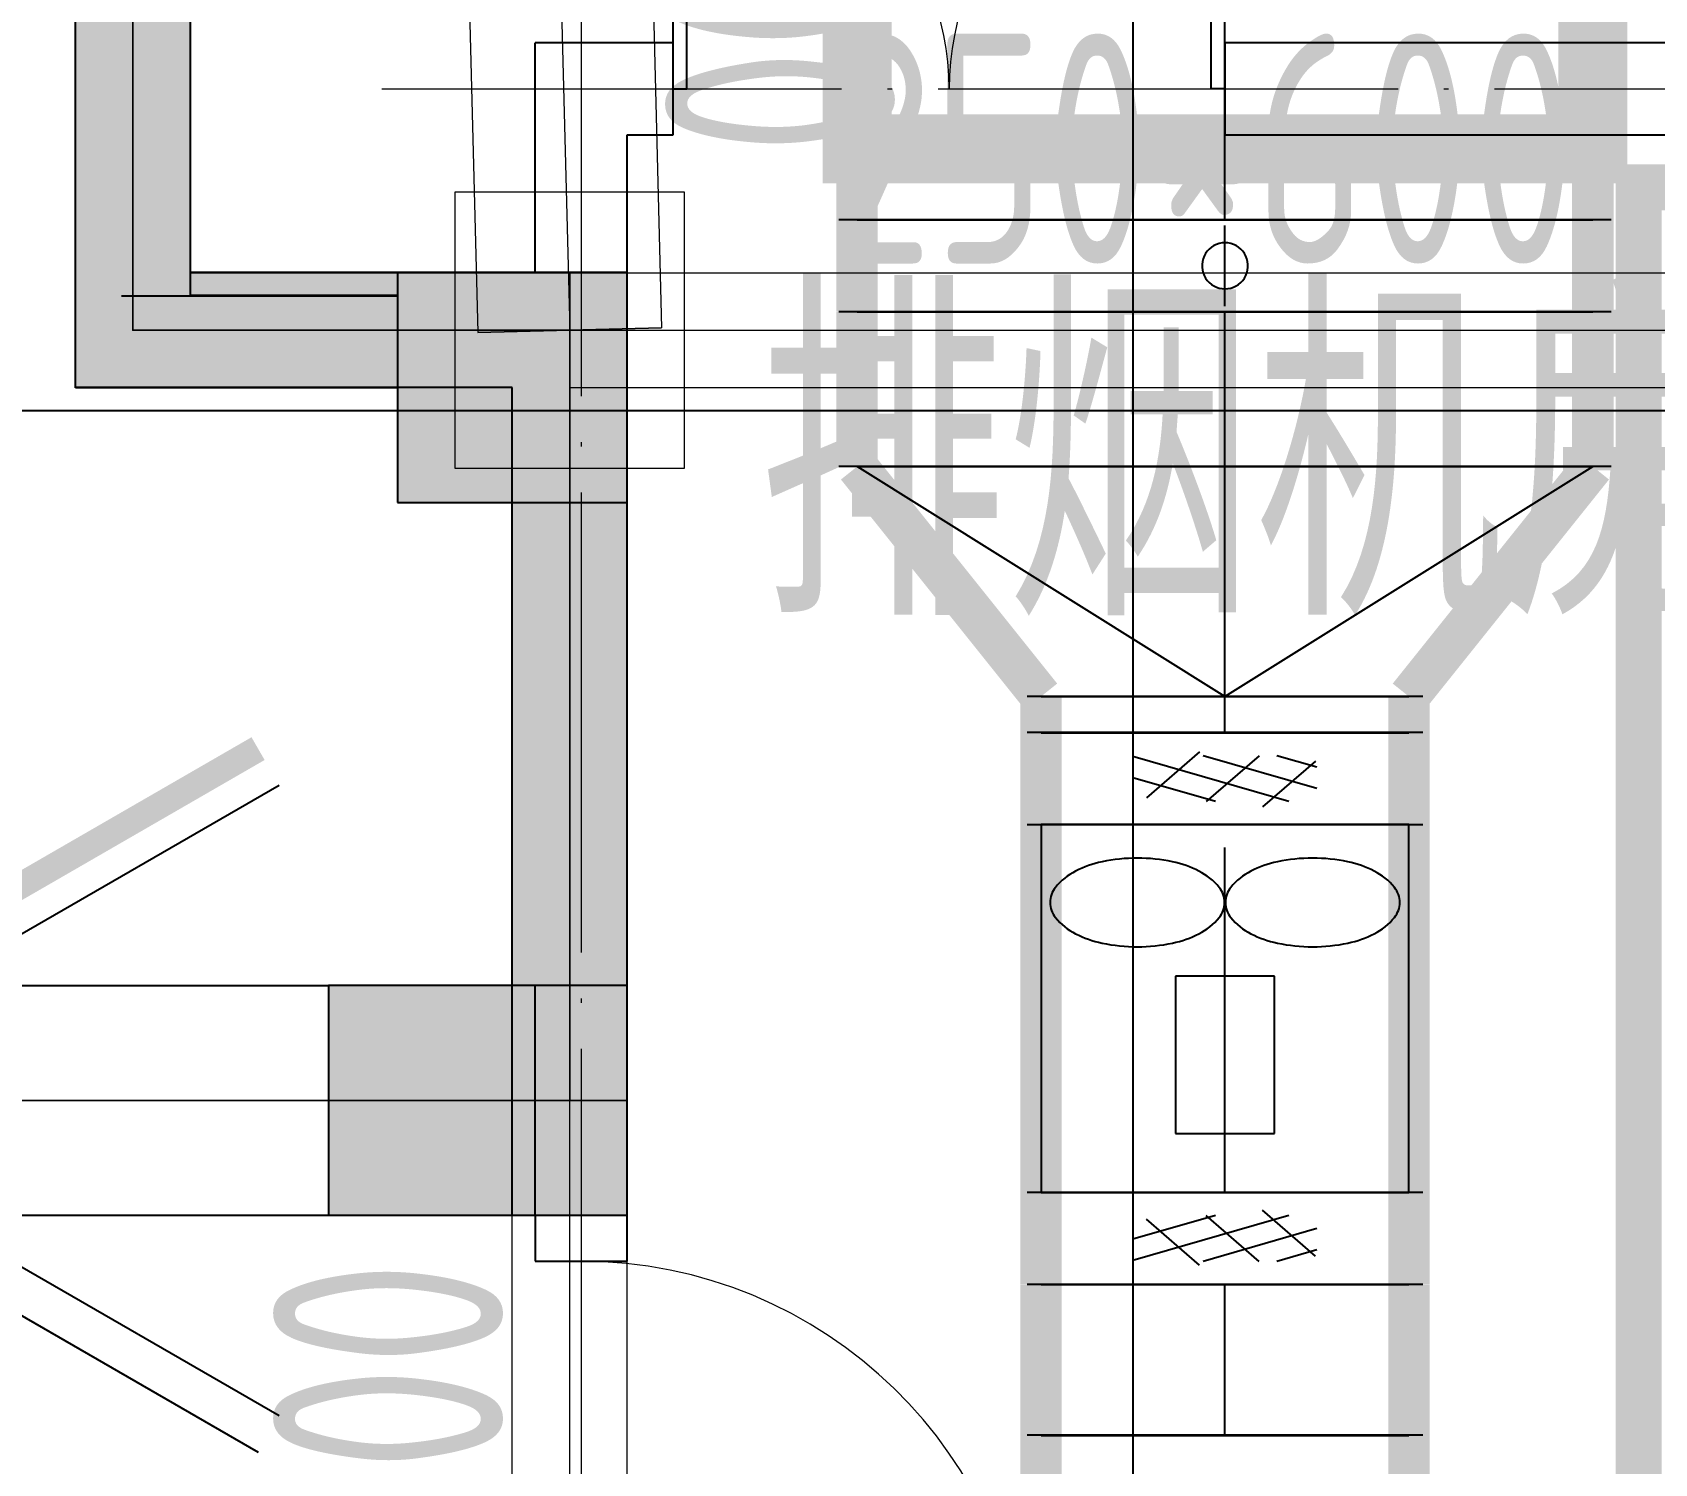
# Model space of a CAD drawing. Extents: x 369444 to 684549, y -549309 to 575337.
# Drawn here: x 424381 to 427909, y 404467 to 407579 of the extents above; entities that cross this region are included whole.
import ezdxf

# ---------------------------------------------------------------- set-up
doc = ezdxf.new("R2010")
doc.units = 0
doc.header["$LTSCALE"] = 1000
doc.header["$MEASUREMENT"] = 0
for name, pattern in [('CENTER2', [1.125, 0.75, -0.125, 0.125, -0.125]), ('DASH', [0.35, 0.25, -0.1]), ('DOTE', [2.42, 2, -0.2, 0.02, -0.2])]:
    doc.linetypes.add(name, pattern=pattern)
for name, color, linetype, lineweight, true_color in [('-1-0-1', 7, 'Continuous', 0, 0xc0c0c0), ('-1-1-2', 7, 'Continuous', 0, 0xc0c0c0), ('-2-0-1', 1, 'Continuous', 0, 0xff0000), ('-2-1-2', 9, 'Continuous', 0, 0x808080), ('1-6-1', 7, 'Continuous', 0, 0x55ff55), ('1-6-2', 7, 'Continuous', 0, 0x55ff55), ('11-6-1', 2, 'Continuous', 0, 0xffff00), ('11-6-2', 2, 'Continuous', 0, 0xffff00), ('12-6-1', 4, 'Continuous', 0, 0x00ffff), ('12-6-2', 4, 'Continuous', 0, 0x00ffff), ('12-6-5', 4, 'Continuous', 0, 0x00ffff)]:
    doc.layers.add(name, color=color, linetype=linetype, lineweight=lineweight, true_color=true_color)
for name, color, linetype in [('A-WALL-HATCH', 8, 'Continuous'), ('COLUMN', 9, 'Continuous'), ('DOTE', 1, 'Continuous'), ('DUCT-排烟中心线', 5, 'CENTER2'), ('DUCT-排烟法兰', 4, 'Continuous'), ('DUCT-排烟管', 2, 'Continuous'), ('DUCT-排烟管端线', 4, 'Continuous'), ('DUCT-排烟阀门', 7, 'Continuous'), ('PUB_HATCH', 8, 'Continuous'), ('WALL', 9, 'Continuous'), ('WINDOW', 4, 'Continuous'), ('防火分区线', 7, 'Continuous'), ('颜洞口', 1, 'Continuous'), ('风管标注', 3, 'Continuous')]:
    doc.layers.add(name, color=color, linetype=linetype)
doc.layers.add('DOTE2', color=122, linetype='DOTE', lineweight=9)
doc.layers.add('TEXT', color=7, linetype='Continuous', lineweight=13)
doc.styles.add('_HZTXT', font='txt.shx', dxfattribs={"width": 0.8, "bigfont": 'HZTXT.shx'})
doc.styles.add('yjkcad', font='yjkeng.shx', dxfattribs={"width": 0.7, "height": 250, "bigfont": 'yjkchn.shx'})

# ---------------------------------------------------------------- blocks, each defined once
blk = doc.blocks.new('$DorLib2D$00000001')
for p, q in [((0.45, 0.975), (0.5, 0.975)), ((0.45, 0), (0.45, 0.975)), ((0.5, 0), (0.5, 0.975)), ((0.5, 0), (0.45, 0))]:
    blk.add_line(p, q)
at = {"lineweight": 13}
blk.add_arc((0.475, 0), 0.975, 91.4693, 180, dxfattribs=at)
blk = doc.blocks.new('$DorLib2D$00000002')
for p, q in [((-0.5, 0), (-0.5, 0.4875)), ((-0.475, 0.4875), (-0.5, 0.4875)), ((-0.475, 0), (-0.475, 0.4875)), ((0.475, 0), (0.475, 0.4875)), ((0.475, 0.4875), (0.5, 0.4875)), ((0.5, 0), (0.5, 0.4875)), ((-0.5, 0), (-0.475, 0)), ((0.5, 0), (0.475, 0))]:
    blk.add_line(p, q)
at = {"lineweight": 13}
for centre, start, end in [((-0.4875, 0), 0, 88.5307), ((0.4875, 0), 91.4693, 180)]:
    blk.add_arc(centre, 0.4875, start, end, dxfattribs=at)
blk = doc.blocks.new('22#loudixiayicengjksdf')
at = {"layer": 'WALL'}
h = blk.add_hatch(color=0, dxfattribs=at)
h.dxf.hatch_style = 1
h.paths.add_polyline_path([(-183057.3, -69118.8), (-183057.3, -68618.8), (-183557.3, -68618.8), (-183557.3, -69118.8)], flags=17)
h.paths.add_polyline_path([(-170857.3, -69118.8), (-170857.3, -68618.8), (-171407.3, -68618.8), (-171407.3, -69118.8)], flags=17)
h.paths.add_polyline_path([(-171407.3, -70818.8), (-171157.3, -70818.8), (-171157.3, -70418.8), (-171557.3, -70418.8), (-171557.3, -70818.8)], flags=17)
h.paths.add_polyline_path([(-183507.3, -70818.8), (-183357.3, -70818.8), (-183357.3, -70418.8), (-183757.3, -70418.8), (-183757.3, -70818.8)], flags=17)
h.paths.add_polyline_path([(-168657.3, -64218.8), (-170857.3, -64218.8), (-170857.3, -66418.8), (-170307.3, -66418.8), (-170307.3, -66618.8), (-171107.3, -66618.8), (-171107.3, -63968.8), (-168457.3, -63968.8), (-168457.3, -66618.8), (-169207.3, -66618.8), (-169207.3, -66418.8), (-168657.3, -66418.8)])
h.paths.add_polyline_path([(-179257.3, -73468.8), (-179807.3, -73468.8), (-179807.3, -73218.8), (-179257.3, -73218.8), (-178857.3, -73218.8), (-178857.3, -73468.8), (-179007.3, -73468.8), (-179007.3, -76368.8), (-180757.3, -76368.8), (-180757.3, -76118.8), (-179257.3, -76118.8)])
h.paths.add_polyline_path([(-165957.3, -64218.8), (-166607.3, -64218.8), (-166607.3, -63968.8), (-165707.3, -63968.8), (-165707.3, -65768.8), (-165957.3, -65768.8)])
h.paths.add_polyline_path([(-188307.3, -64018.8), (-188957.3, -64018.8), (-188957.3, -65568.8), (-189207.3, -65568.8), (-189207.3, -63768.8), (-188307.3, -63768.8)])
h.paths.add_polyline_path([(-173307.3, -80968.8), (-174157.3, -80968.8), (-174857.3, -80968.8), (-174857.3, -80718.8), (-174407.3, -80718.8), (-174407.3, -77518.8), (-174157.3, -77518.8), (-174157.3, -80718.8), (-173307.3, -80718.8)])
h.paths.add_polyline_path([(-180757.3, -80968.8), (-181607.3, -80968.8), (-181607.3, -80718.8), (-180757.3, -80718.8), (-180757.3, -77518.8), (-180507.3, -77518.8), (-180507.3, -80718.8), (-180057.3, -80718.8), (-180057.3, -80968.8)])
h.paths.add_polyline_path([(-175107.3, -73468.8), (-175657.3, -73468.8), (-175657.3, -76118.8), (-174157.3, -76118.8), (-174157.3, -76368.8), (-175907.3, -76368.8), (-175907.3, -73468.8), (-176057.3, -73468.8), (-176057.3, -73218.8), (-175657.3, -73218.8), (-175107.3, -73218.8)])
h.paths.add_polyline_path([(-159582.3, -72668.8), (-160057.3, -72668.8), (-160057.3, -74418.8), (-160307.3, -74418.8), (-160307.3, -72668.8), (-160407.3, -72668.8), (-160407.3, -72418.8), (-160057.3, -72418.8), (-159582.3, -72418.8)])
h.paths.add_polyline_path([(-163357.3, -80968.8), (-163657.3, -80968.8), (-164057.3, -80968.8), (-164057.3, -80718.8), (-163907.3, -80718.8), (-163907.3, -77118.8), (-163657.3, -77118.8), (-163657.3, -80718.8), (-163357.3, -80718.8)])
h.paths.add_polyline_path([(-166757.3, -80968.8), (-167782.3, -80968.8), (-168557.3, -80968.8), (-168557.3, -80718.8), (-167807.3, -80718.8), (-167807.3, -77018.8), (-167507.3, -77018.8), (-167507.3, -80718.8), (-166757.3, -80718.8)])
h.paths.add_polyline_path([(-191007.3, -75018.8), (-191007.3, -75818.8), (-193107.3, -75818.8), (-193107.3, -75568.8), (-191257.3, -75568.8), (-191257.3, -75018.8)])
h.paths.add_polyline_path([(-183307.3, -66418.8), (-184057.3, -66418.8), (-184057.3, -64018.8), (-186257.3, -64018.8), (-186257.3, -66218.8), (-185707.3, -66218.8), (-185707.3, -66418.8), (-186457.3, -66418.8), (-186457.3, -63768.8), (-183807.3, -63768.8), (-183807.3, -66168.8), (-183307.3, -66168.8)])
h.paths.add_polyline_path([(-171407.3, -73468.8), (-171857.3, -73468.8), (-171857.3, -73218.8), (-171157.3, -73218.8), (-171157.3, -76368.8), (-171407.3, -76368.8)])
h.paths.add_polyline_path([(-183057.3, -73468.8), (-183507.3, -73468.8), (-183507.3, -76368.8), (-183757.3, -76368.8), (-183757.3, -73218.8), (-183057.3, -73218.8)])
h.paths.add_polyline_path([(-187382.3, -80968.8), (-188157.3, -80968.8), (-188157.3, -80718.8), (-187407.3, -80718.8), (-187407.3, -77018.8), (-187107.3, -77018.8), (-187107.3, -80718.8), (-186357.3, -80718.8), (-186357.3, -80968.8)])
h.paths.add_polyline_path([(-191257.3, -80968.8), (-191557.3, -80968.8), (-191557.3, -80718.8), (-191257.3, -80718.8), (-191257.3, -77118.8), (-191007.3, -77118.8), (-191007.3, -80718.8), (-190857.3, -80718.8), (-190857.3, -80968.8)])
h.paths.add_polyline_path([(-194857.3, -72668.8), (-195332.3, -72668.8), (-195332.3, -72418.8), (-194857.3, -72418.8), (-194507.3, -72418.8), (-194507.3, -72668.8), (-194607.3, -72668.8), (-194607.3, -74418.8), (-194857.3, -74418.8)])
h.paths.add_polyline_path([(-157057.3, -81968.8), (-157607.3, -81968.8), (-157607.3, -81718.8), (-157357.3, -81718.8), (-157357.3, -77268.8), (-157057.3, -77268.8)])
h.paths.add_polyline_path([(-197307.3, -81968.8), (-197857.3, -81968.8), (-197857.3, -77268.8), (-197557.3, -77268.8), (-197557.3, -81718.8), (-197307.3, -81718.8)])
h.paths.add_polyline_path([(-165557.3, -72668.8), (-165957.3, -72668.8), (-165957.3, -69118.8), (-166357.3, -69118.8), (-166357.3, -68918.8), (-165707.3, -68918.8), (-165707.3, -72418.8), (-165557.3, -72418.8)])
h.paths.add_polyline_path([(-188957.3, -72668.8), (-189357.3, -72668.8), (-189357.3, -72418.8), (-189207.3, -72418.8), (-189207.3, -68918.8), (-188507.3, -68918.8), (-188507.3, -69118.8), (-188957.3, -69118.8)])
h.paths.add_polyline_path([(-160857.3, -80968.8), (-161557.3, -80968.8), (-161557.3, -80718.8), (-160857.3, -80718.8), (-160857.3, -77818.8), (-160607.3, -77818.8), (-160607.3, -80718.8), (-160607.3, -81718.8), (-160007.3, -81718.8), (-160007.3, -81968.8), (-160857.3, -81968.8)])
h.paths.add_polyline_path([(-187107.3, -71318.8), (-187107.3, -74818.8), (-187407.3, -74818.8), (-187407.3, -71318.8)])
h.paths.add_polyline_path([(-193357.3, -80968.8), (-194057.3, -80968.8), (-194057.3, -81968.8), (-194907.3, -81968.8), (-194907.3, -81718.8), (-194307.3, -81718.8), (-194307.3, -80718.8), (-194307.3, -77818.8), (-194057.3, -77818.8), (-194057.3, -80718.8), (-193357.3, -80718.8)])
h.paths.add_polyline_path([(-167507.3, -71318.8), (-167507.3, -74818.8), (-167807.3, -74818.8), (-167807.3, -71318.8)])
h.paths.add_polyline_path([(-171157.3, -80968.8), (-171507.3, -80968.8), (-171507.3, -80718.8), (-171407.3, -80718.8), (-171407.3, -77518.8), (-171157.3, -77518.8), (-171157.3, -80718.8), (-170957.3, -80718.8), (-170957.3, -80968.8)])
h.paths.add_polyline_path([(-183407.3, -80968.8), (-183757.3, -80968.8), (-183957.3, -80968.8), (-183957.3, -80718.8), (-183757.3, -80718.8), (-183757.3, -77518.8), (-183507.3, -77518.8), (-183507.3, -80718.8), (-183407.3, -80718.8)])
h.paths.add_polyline_path([(-157057.3, -75818.8), (-157757.3, -75818.8), (-157757.3, -75568.8), (-157357.3, -75568.8), (-157357.3, -72668.8), (-157732.3, -72668.8), (-157732.3, -72418.8), (-157057.3, -72418.8)])
h.paths.add_polyline_path([(-197157.3, -75818.8), (-197857.3, -75818.8), (-197857.3, -72418.8), (-197182.3, -72418.8), (-197182.3, -72668.8), (-197557.3, -72668.8), (-197557.3, -75568.8), (-197157.3, -75568.8)])
h.paths.add_polyline_path([(-163907.3, -72668.8), (-163957.3, -72668.8), (-163957.3, -72418.8), (-163657.3, -72418.8), (-163257.3, -72418.8), (-163257.3, -72668.8), (-163657.3, -72668.8), (-163657.3, -73518.8), (-163907.3, -73518.8)])
h.paths.add_polyline_path([(-190957.3, -72668.8), (-191007.3, -72668.8), (-191007.3, -73518.8), (-191257.3, -73518.8), (-191257.3, -72668.8), (-191657.3, -72668.8), (-191657.3, -72418.8), (-191257.3, -72418.8), (-190957.3, -72418.8)])
h.paths.add_polyline_path([(-161807.3, -75818.8), (-163907.3, -75818.8), (-163907.3, -75018.8), (-163657.3, -75018.8), (-163657.3, -75568.8), (-161807.3, -75568.8)])
edge = h.paths.add_edge_path()
edge.add_line((-183557.3, -66418.8), (-183557.3, -66518.8))
edge.add_line((-183557.3, -66518.8), (-183307.3, -66518.8))
edge.add_line((-183307.3, -66518.8), (-183307.3, -66418.8))
edge.add_line((-183507.3, -70818.8), (-183507.3, -71568.8))
edge.add_line((-183507.3, -71568.8), (-185557.3, -71568.8))
edge.add_line((-185557.3, -71568.8), (-185557.3, -71318.8))
edge.add_line((-185557.3, -71318.8), (-183757.3, -71318.8))
edge.add_line((-183757.3, -71318.8), (-183757.3, -70818.8))
edge.add_line((-171157.3, -70818.8), (-171157.3, -71318.8))
edge.add_line((-171157.3, -71318.8), (-169357.3, -71318.8))
edge.add_line((-169357.3, -71318.8), (-169357.3, -71568.8))
edge.add_line((-169357.3, -71568.8), (-171407.3, -71568.8))
edge.add_line((-171407.3, -71568.8), (-171407.3, -70818.8))
h.paths.add_polyline_path([(-171407.3, -71568.8), (-171157.3, -71568.8), (-171157.3, -70818.8), (-171407.3, -70818.8)], flags=16)
h.paths.add_polyline_path([(-171157.3, -71568.8), (-169357.3, -71568.8), (-169357.3, -71318.8), (-171157.3, -71318.8)], flags=16)
h.paths.add_polyline_path([(-183757.3, -71568.8), (-183507.3, -71568.8), (-183507.3, -70818.8), (-183757.3, -70818.8)], flags=16)
h.paths.add_polyline_path([(-185557.3, -71568.8), (-183757.3, -71568.8), (-183757.3, -71318.8), (-185557.3, -71318.8)], flags=16)
blk = doc.blocks.new('$DorLib2D$00000196')
at = {"color": 0}
for p, q in [((-0.5, 0.3571), (0.366, 0.8571)), ((-0.5, -0.3571), (0.366, -0.8571)), ((-0.5571, -0.4561), (0.3089, -0.9561))]:
    blk.add_line(p, q, dxfattribs=at)
at = {"color": 0, "const_width": 0.0714}
blk.add_lwpolyline([(-0.5571, 0.4561), (0.3089, 0.9561)], dxfattribs=at)
blk = doc.blocks.new('N-风管')
at = {"color": 0}
for p, q in [((38489262530.664352, 3905500329.920359, 3000.000008), (38489262530.664352, 3905499529.920359, 3000.000008)), ((38489263330.664352, 3905500329.920359, 3000.000008), (38489262530.664352, 3905500329.920359, 3000.000008)), ((38489263330.664352, 3905499529.920359, 3000.000008), (38489263330.664352, 3905500329.920359, 3000.000008)), ((38489262930.664352, 3905500000.284535, 3000.000008), (38489262930.664352, 3905500160.716042, 3000.000008)), ((38489262822.920601, 3905500000.284535, 3000.000008), (38489262822.920601, 3905499658.336351, 3000.000008)), ((38489263038.408096, 3905500000.284535, 3000.000008), (38489262822.920601, 3905500000.284535, 3000.000008)), ((38489263038.408096, 3905499658.336351, 3000.000008), (38489263038.408096, 3905500000.284535, 3000.000008)), ((38489262822.920601, 3905499658.336351, 3000.000008), (38489263038.408096, 3905499658.336351, 3000.000008)), ((38489262530.664352, 3905499529.920359, 3000.000008), (38489263330.664352, 3905499529.920359, 3000.000008))]:
    blk.add_line(p, q, dxfattribs=at)
for centre, major_axis, ratio, start_param, end_param in [((38489262740.045952, 3905499885.054071, 3000.000008), (-10.42252, 371.882687), 0.9999999191, -0.0280190341, 0.1794550407), ((38489262740.045952, 3905499885.054071, 3000.000008), (-371.160887, 25.396662), 0.9999998827, 4.5732333702, 4.7807074245), ((38489263121.282753, 3905499885.054071, 3000.000008), (371.160887, 25.396662), 0.9999998827, 1.502477883, 1.7099519372), ((38489263121.282753, 3905499885.054071, 3000.000008), (10.422521, 371.882687), 0.9999999191, -0.1794550402, 0.0280190345), ((38489262667.682091, 3905500107.408472, 3000.000008), (-103.797526, 88.234787), 0.9999998646, -0.3960780331, 0.0206755078), ((38489262711.311569, 3905500021.557414, 3000.000008), (-72.911688, 220.807289), 0.9999996892, -0.1114584501, 0.1512533243), ((38489262768.780342, 3905500021.557414, 3000.000008), (-217.804069, 81.445655), 0.9999996747, 4.600044291, 4.8627559003), ((38489262812.409813, 3905500107.408472, 3000.000008), (-102.717209, 89.490141), 0.9999998291, 4.5421396072, 4.9588929783), ((38489263048.918892, 3905500107.408472, 3000.000008), (102.717208, 89.490141), 0.9999998291, 1.3242923283, 1.7410456994), ((38489263092.548363, 3905500021.557414, 3000.000008), (217.804069, 81.445655), 0.9999996747, 1.4204294068, 1.6831410161), ((38489263150.017143, 3905500021.557414, 3000.000008), (72.911688, 220.807289), 0.9999996892, -0.1512533241, 0.1114584502), ((38489263193.646606, 3905500107.408472, 3000.000008), (103.797526, 88.234787), 0.9999998646, -0.0206755088, 0.3960780322), ((38489262602.278908, 3905500160.716042, 3000.000008), (-47.771673, 20.173988), 0.9999999667, -0.2842753741, 0.3995817051), ((38489262877.813004, 3905500160.716042, 3000.000008), (7.468083, 51.316176), 0.999999932, -1.4262801091, -0.7424229821), ((38489262983.515701, 3905500160.716042, 3000.000008), (-7.468083, 51.316176), 0.999999932, 0.742422983, 1.42628011), ((38489263259.049797, 3905500160.716042, 3000.000008), (47.771673, 20.173988), 0.9999999667, -0.3995817056, 0.2842753735), ((38489262602.278908, 3905500160.716042, 3000.000008), (50.145075, 13.213402), 0.999999968, 2.8839457445, 3.5678028155), ((38489262877.813004, 3905500160.716042, 3000.000008), (-4.752596, 51.638502), 0.9999999384, 3.9367545198, 4.6206116387), ((38489262983.515701, 3905500160.716042, 3000.000008), (4.752596, 51.638502), 0.9999999384, 1.6625736693, 2.3464307882), ((38489263259.049797, 3905500160.716042, 3000.000008), (-50.145075, 13.213402), 0.999999968, 2.7153824924, 3.3992395635), ((38489262667.682091, 3905500214.023612, 3000.000008), (98.876179, 93.716623), 0.9999998411, 3.0668351413, 3.4835886948), ((38489262812.409813, 3905500214.023612, 3000.000008), (99.639258, 92.904939), 0.9999998553, 4.4321378431, 4.8488912267), ((38489263048.918892, 3905500214.023612, 3000.000008), (-99.639258, 92.904939), 0.9999998553, 1.4342940806, 1.8510474643), ((38489263193.646606, 3905500214.023612, 3000.000008), (-98.876179, 93.716623), 0.9999998411, 2.7995966126, 3.2163501662), ((38489262711.311569, 3905500299.87467, 3000.000008), (75.910463, 219.794392), 0.9999996309, 3.0039512987, 3.2666630878), ((38489262768.780342, 3905500299.87467, 3000.000008), (218.632186, 79.195759), 0.9999997334, 4.5723322481, 4.8350438722), ((38489263092.548363, 3905500299.87467, 3000.000008), (-218.632186, 79.195759), 0.9999997334, 1.4481414351, 1.7108530592), ((38489263150.017143, 3905500299.87467, 3000.000008), (-75.910463, 219.794392), 0.9999996309, 3.0165222196, 3.2792340087), ((38489262740.045952, 3905500436.378012, 3000.000008), (10.422521, 371.882687), 0.9999999191, 2.9621376134, 3.1696116881), ((38489262740.045952, 3905500436.378012, 3000.000008), (371.160887, 25.396662), 0.9999998827, 4.6440705366, 4.8515445908), ((38489263121.282753, 3905500436.378012, 3000.000008), (-371.160887, 25.396662), 0.9999998827, 1.4316407166, 1.6391147709), ((38489263121.282753, 3905500436.378012, 3000.000008), (-10.42252, 371.882687), 0.9999999191, 3.1135736195, 3.3210476943)]:
    blk.add_ellipse(centre, major_axis=major_axis, ratio=ratio, start_param=start_param, end_param=end_param, dxfattribs=at)
for p in [(38489262930.664352, 3905500329.920359, 3000.000008), (38489262930.664352, 3905499529.920359, 3000.000008)]:
    blk.add_point(p, dxfattribs=at)
at = {"layer": 'DUCT-排烟中心线', "color": 0}
for p, q in [((38489262930.664352, 3905501645.533534), (38489262930.636681, 3905502520.138391)), ((38489262930.664352, 3905501108.850013), (38489262930.664352, 3905501445.133533)), ((38489262930.664352, 3905500608.650013), (38489262930.664352, 3905501108.650013)), ((38489262930.664352, 3905500530.120359), (38489262930.664352, 3905500608.450014)), ((38489262930.664352, 3905499530.120359), (38489262930.664352, 3905500329.720359)), ((38489262930.664352, 3905499530.120358), (38489262930.664352, 3905500329.720359)), ((38489262930.664352, 3905499001.915125), (38489262930.664352, 3905499329.720359))]:
    blk.add_line(p, q, dxfattribs=at)
at = {"layer": 'DUCT-排烟法兰', "color": 0}
for p, q in [((38489263770.664352, 3905501645.433534), (38489262090.664352, 3905501645.433534)), ((38489263770.664352, 3905501445.233534), (38489262090.664352, 3905501445.233534)), ((38489263770.664352, 3905501108.750013), (38489262090.664352, 3905501108.750013)), ((38489263360.664352, 3905500608.550014), (38489262500.664352, 3905500608.550014)), ((38489263360.664352, 3905500530.020359), (38489262500.664352, 3905500530.020359)), ((38489263360.664352, 3905500530.020359), (38489262500.664352, 3905500530.020359)), ((38489263360.664352, 3905500530.020359), (38489262500.664352, 3905500530.020359)), ((38489263360.664352, 3905500329.820359), (38489262500.664352, 3905500329.820359)), ((38489263360.664352, 3905500329.820359), (38489262500.664352, 3905500329.820359)), ((38489263360.664352, 3905500329.820359), (38489262500.664352, 3905500329.820359)), ((38489263360.664352, 3905499530.020359), (38489262500.664352, 3905499530.020359)), ((38489263360.664352, 3905499530.020359), (38489262500.664352, 3905499530.020359)), ((38489263360.664352, 3905499529.820359), (38489262500.664352, 3905499529.820359)), ((38489263360.664352, 3905499329.820359), (38489262500.664352, 3905499329.820359)), ((38489263360.664352, 3905499329.820359), (38489262500.664352, 3905499329.820359)), ((38489263360.664352, 3905499001.815125), (38489262500.664352, 3905499001.815125)), ((38489263360.664352, 3905499001.815125), (38489262500.664352, 3905499001.815125))]:
    blk.add_line(p, q, dxfattribs=at)
at = {"layer": 'DUCT-排烟管', "color": 0}
for q in [(38489262130.664352, 3905501108.650013), (38489263730.664352, 3905501108.650013)]:
    blk.add_line((38489262930.664352, 3905500608.650013), q, dxfattribs=at)
at = {"layer": 'DUCT-排烟管', "color": 0, "const_width": 90}
for points in [[(38489262130.636681, 3905502520.113079), (38489262130.664352, 3905501645.508222)], [(38489263730.664352, 3905501645.558845), (38489263730.636681, 3905502520.163702)], [(38489262130.664352, 3905501445.333534), (38489262130.664352, 3905501645.333534)], [(38489263730.664352, 3905501645.333534), (38489263730.664352, 3905501445.333534)], [(38489262130.664352, 3905501445.133533), (38489262130.664352, 3905501108.850013)], [(38489263730.664352, 3905501108.850013), (38489263730.664352, 3905501445.133533)], [(38489262530.664352, 3905500608.650013), (38489262130.664352, 3905501108.650013)], [(38489263330.664352, 3905500608.650013), (38489263730.664352, 3905501108.650013)], [(38489262530.664352, 3905500608.450014), (38489262530.664352, 3905500530.120359)], [(38489263330.664352, 3905500530.120359), (38489263330.664352, 3905500608.450014)], [(38489262530.664352, 3905500329.920359), (38489262530.664352, 3905500529.920359)], [(38489263330.664352, 3905500529.920359), (38489263330.664352, 3905500329.920359)], [(38489262530.664352, 3905500329.720359), (38489262530.664352, 3905499530.120359)], [(38489262530.664352, 3905500329.720359), (38489262530.664352, 3905499530.120358)], [(38489263330.664352, 3905499530.120359), (38489263330.664352, 3905500329.720359)], [(38489263330.664352, 3905499530.120358), (38489263330.664352, 3905500329.720359)], [(38489262530.664352, 3905499329.920359), (38489262530.664352, 3905499529.920359)], [(38489263330.664352, 3905499529.920359), (38489263330.664352, 3905499329.920359)], [(38489262530.664352, 3905499329.720359), (38489262530.664352, 3905499001.915125)], [(38489263330.664352, 3905499001.915125), (38489263330.664352, 3905499329.720359)], [(38489262530.664352, 3905498801.715125), (38489262530.664352, 3905499001.715125)], [(38489263330.664352, 3905499001.715125), (38489263330.664352, 3905498801.715125)]]:
    blk.add_lwpolyline(points, dxfattribs=at)
at = {"layer": 'DUCT-排烟管端线', "color": 0}
for p, q in [((38489262130.664352, 3905501645.508222), (38489263730.664352, 3905501645.558845)), ((38489262130.664352, 3905501645.333534), (38489263730.664352, 3905501645.333534)), ((38489262130.664352, 3905501445.333534), (38489263730.664352, 3905501445.333534)), ((38489263730.664352, 3905501445.133533), (38489262130.664352, 3905501445.133533)), ((38489262130.664352, 3905501108.850013), (38489263730.664352, 3905501108.850013)), ((38489263730.664352, 3905501108.650013), (38489262130.664352, 3905501108.650013)), ((38489262530.664352, 3905500608.650013), (38489263330.664352, 3905500608.650013)), ((38489263330.664352, 3905500608.450014), (38489262530.664352, 3905500608.450014)), ((38489262530.664352, 3905500530.120359), (38489263330.664352, 3905500530.120359)), ((38489262530.664352, 3905500529.920359), (38489263330.664352, 3905500529.920359)), ((38489262530.664352, 3905500329.920359), (38489263330.664352, 3905500329.920359)), ((38489263330.664352, 3905500329.720359), (38489262530.664352, 3905500329.720359)), ((38489263330.664352, 3905500329.720359), (38489262530.664352, 3905500329.720359)), ((38489262530.664352, 3905499530.120359), (38489263330.664352, 3905499530.120359)), ((38489262530.664352, 3905499530.120358), (38489263330.664352, 3905499530.120358)), ((38489262530.664352, 3905499529.920359), (38489263330.664352, 3905499529.920359)), ((38489262530.664352, 3905499329.920359), (38489263330.664352, 3905499329.920359)), ((38489263330.664352, 3905499329.720359), (38489262530.664352, 3905499329.720359)), ((38489262530.664352, 3905499001.915125), (38489263330.664352, 3905499001.915125)), ((38489262530.664352, 3905499001.715125), (38489263330.664352, 3905499001.715125))]:
    blk.add_line(p, q, dxfattribs=at)
at = {"layer": 'DUCT-排烟阀门', "color": 0}
for p, q in [((38489262930.664352, 3905501457.833534), (38489262930.664352, 3905501632.833534)), ((38489262912.258133, 3905501591.822358), (38489262906.576668, 3905501589.148868)), ((38489262918.229858, 3905501593.762692), (38489262912.258133, 3905501591.822358)), ((38489262924.39769, 3905501594.939269), (38489262918.229858, 3905501593.762692)), ((38489262930.664352, 3905501595.333534), (38489262924.39769, 3905501594.939269)), ((38489262936.931023, 3905501594.939269), (38489262930.664352, 3905501595.333534)), ((38489262943.098846, 3905501593.762692), (38489262936.931023, 3905501594.939269)), ((38489262949.07058, 3905501591.822358), (38489262943.098846, 3905501593.762692)), ((38489262954.752037, 3905501589.148868), (38489262949.07058, 3905501591.822358)), ((38489262881.549988, 3905501554.7026), (38489262880.763023, 3905501548.47306)), ((38489262883.111526, 3905501560.784384), (38489262881.549988, 3905501554.7026)), ((38489262885.422997, 3905501566.622499), (38489262883.111526, 3905501560.784384)), ((38489262888.44796, 3905501572.124874), (38489262885.422997, 3905501566.622499)), ((38489262892.138687, 3905501577.204733), (38489262888.44796, 3905501572.124874)), ((38489262896.436996, 3905501581.781965), (38489262892.138687, 3905501577.204733)), ((38489262901.275093, 3905501585.784384), (38489262896.436996, 3905501581.781965)), ((38489262906.576668, 3905501589.148868), (38489262901.275093, 3905501585.784384)), ((38489262960.053612, 3905501585.784383), (38489262954.752037, 3905501589.148868)), ((38489262964.891708, 3905501581.781965), (38489262960.053612, 3905501585.784383)), ((38489262969.190018, 3905501577.204733), (38489262964.891708, 3905501581.781965)), ((38489262972.880737, 3905501572.124873), (38489262969.190018, 3905501577.204733)), ((38489262975.905708, 3905501566.622498), (38489262972.880737, 3905501572.124873)), ((38489262978.217178, 3905501560.784383), (38489262975.905708, 3905501566.622498)), ((38489262979.778717, 3905501554.7026), (38489262978.217178, 3905501560.784383)), ((38489262980.565689, 3905501548.47306), (38489262979.778717, 3905501554.7026)), ((38489262880.763023, 3905501548.47306), (38489262880.763023, 3905501542.194008)), ((38489262880.763023, 3905501542.194008), (38489262881.549988, 3905501535.964468)), ((38489262881.549988, 3905501535.964468), (38489262883.111526, 3905501529.882684)), ((38489262883.111526, 3905501529.882684), (38489262885.422997, 3905501524.044569)), ((38489262885.422997, 3905501524.044569), (38489262888.44796, 3905501518.542194)), ((38489262972.880737, 3905501518.542194), (38489262975.905708, 3905501524.044569)), ((38489262975.905708, 3905501524.044569), (38489262978.217178, 3905501529.882684)), ((38489262978.217178, 3905501529.882684), (38489262979.778717, 3905501535.964468)), ((38489262979.778717, 3905501535.964468), (38489262980.565689, 3905501542.194007)), ((38489262980.565689, 3905501542.194007), (38489262980.565689, 3905501548.47306)), ((38489262888.44796, 3905501518.542194), (38489262892.138687, 3905501513.462335)), ((38489262892.138687, 3905501513.462335), (38489262896.436996, 3905501508.885102)), ((38489262896.436996, 3905501508.885102), (38489262901.275093, 3905501504.882684)), ((38489262901.275093, 3905501504.882684), (38489262906.576668, 3905501501.5182)), ((38489262906.576668, 3905501501.5182), (38489262912.258133, 3905501498.844709)), ((38489262912.258133, 3905501498.844709), (38489262918.229858, 3905501496.904376)), ((38489262918.229858, 3905501496.904376), (38489262924.39769, 3905501495.727799)), ((38489262924.39769, 3905501495.727799), (38489262930.664352, 3905501495.333534)), ((38489262930.664352, 3905501495.333534), (38489262936.931023, 3905501495.727798)), ((38489262936.931023, 3905501495.727798), (38489262943.098846, 3905501496.904376)), ((38489262943.098846, 3905501496.904376), (38489262949.07058, 3905501498.844709)), ((38489262949.07058, 3905501498.844709), (38489262954.752037, 3905501501.518199)), ((38489262954.752037, 3905501501.518199), (38489262960.053612, 3905501504.882684)), ((38489262960.053612, 3905501504.882684), (38489262964.891708, 3905501508.885102)), ((38489262964.891708, 3905501508.885102), (38489262969.190018, 3905501513.462334)), ((38489262969.190018, 3905501513.462334), (38489262972.880737, 3905501518.542194)), ((38489263069.835022, 3905500379.920359), (38489262730.664352, 3905500477.830498)), ((38489262875.468369, 3905500488.045363), (38489262759.998306, 3905500388.045363)), ((38489263130.664352, 3905500408.548466), (38489262883.424873, 3905500479.920359)), ((38489263004.965736, 3905500479.920359), (38489262889.495682, 3905500379.920359)), ((38489263127.502861, 3905500468.313208), (38489263012.032806, 3905500368.313208)), ((38489263130.664352, 3905500454.736488), (38489263043.424873, 3905500479.920359)), ((38489262909.835022, 3905500379.920359), (38489262730.664352, 3905500431.642477)), ((38489263069.835022, 3905499479.920359), (38489262730.664352, 3905499382.010219)), ((38489262909.835022, 3905499479.920359), (38489262730.664352, 3905499428.19824)), ((38489263004.965736, 3905499379.920359), (38489262889.495682, 3905499479.920359)), ((38489263127.502861, 3905499391.52751), (38489263012.032806, 3905499491.52751)), ((38489262875.468369, 3905499371.795354), (38489262759.998306, 3905499471.795354)), ((38489263130.664352, 3905499451.292251), (38489262883.424873, 3905499379.920359)), ((38489263130.664352, 3905499405.104229), (38489263043.424873, 3905499379.920359))]:
    blk.add_line(p, q, dxfattribs=at)
at = {"layer": '颜洞口', "color": 0, "const_width": 150}
blk.add_lwpolyline([(38489263730.655113, 3905502184.768699), (38489262130.664352, 3905502184.768699), (38489262130.664352, 3905501799.911395), (38489263730.655113, 3905501799.911395)], close=True, dxfattribs=at)

msp = doc.modelspace()

# ---------------------------------------------------------------- hatches: boundary and pattern name
at = {"layer": 'A-WALL-HATCH'}
for points in [[(425674.7, 406556.8), (425674.7, 407056.8), (425174.7, 407056.8), (425174.7, 406556.8)], [(425674.7, 405007), (425674.7, 405507), (425024.6, 405507), (425024.6, 405007)]]:
    msp.add_hatch(color=256, dxfattribs=at).paths.add_polyline_path(points)
at = {"layer": 'PUB_HATCH'}
for points in [[(424474.6, 406807), (424724.6, 407057), (424724.6, 409207), (424594.6, 409257), (424474.6, 409207)], [(425424.6, 406807), (425674.6, 407057), (424724.6, 407057), (424474.6, 406807)], [(425674.6, 405007), (425674.6, 407057), (425424.6, 406807), (425424.6, 405007)], [(425474.6, 405507), (425024.6, 405507), (425024.6, 405007), (425474.6, 405007)]]:
    msp.add_hatch(color=256, dxfattribs=at).paths.add_polyline_path(points)

# ---------------------------------------------------------------- linework, layer by layer
at = {"layer": '-1-0-1', "color": 0}
for p in [(424599.4, 406931.9, -3600), (425549.4, 406931.9, -3600), (425549.4, 405256.9, -3600)]:
    msp.add_point(p, dxfattribs=at)
at = {"layer": '-1-1-2', "color": 0}
for p, q in [((424599.4, 406931.9, -3600), (424599.4, 406931.9)), ((425549.4, 406931.9, -3600), (425549.4, 406931.9)), ((425549.4, 405256.9, -3600), (425549.4, 405256.9))]:
    msp.add_line(p, q, dxfattribs=at)
at = {"layer": '-2-0-1', "color": 0}
for p, q in [((424599.4, 406931.9, -3600), (424599.4, 409306.9, -3600)), ((425488.4, 409306.9, -3600), (425549.4, 406931.9, -3600)), ((424599.4, 406931.9, -3600), (425549.4, 406931.9, -3600)), ((425549.4, 406931.9, -3600), (428299.4, 406931.9, -3600)), ((425549.4, 405256.9, -3600), (425549.4, 406931.9, -3600)), ((423674.3, 405256.9, -3600), (425549.4, 405256.9, -3600)), ((425549.4, 402931.9, -3600), (425549.4, 405256.9, -3600))]:
    msp.add_line(p, q, dxfattribs=at)
at = {"layer": '-2-1-2', "color": 0}
for p, q in [((424599.4, 406931.9), (424599.4, 409306.9)), ((425488.4, 409306.9), (425549.4, 406931.9)), ((424599.4, 406931.9), (425549.4, 406931.9)), ((425549.4, 406931.9), (428299.4, 406931.9)), ((425549.4, 405256.9), (425549.4, 406931.9)), ((423674.3, 405256.9), (425549.4, 405256.9)), ((425549.4, 402931.9), (425549.4, 405256.9))]:
    msp.add_line(p, q, dxfattribs=at)
at = {"layer": '1-6-1', "color": 0}
for p, q in [((424724.4, 409456.9), (424724.4, 407056.9)), ((424724.4, 407056.9, -3600), (424724.4, 409456.9, -3600)), ((424474.4, 409206.9, -3600), (424474.4, 406806.9, -3600)), ((424474.4, 406806.9), (424474.4, 409206.9)), ((424724.4, 407056.9, -3600), (424724.4, 407056.9)), ((425674.4, 407056.9, -3600), (424724.4, 407056.9, -3600)), ((424724.4, 407056.9), (425674.4, 407056.9)), ((424724.4, 407056.9), (424724.4, 407056.9, -3600)), ((425674.4, 407056.9), (425674.4, 407056.9, -3600)), ((425674.4, 407056.9), (425674.4, 405006.9)), ((425674.4, 407056.9, -3600), (425674.4, 407056.9)), ((425674.4, 405006.9, -3600), (425674.4, 407056.9, -3600)), ((424474.4, 406806.9), (424474.4, 406806.9, -3600)), ((425424.4, 406806.9), (424474.4, 406806.9)), ((424474.4, 406806.9, -3600), (425424.4, 406806.9, -3600)), ((424474.4, 406806.9, -3600), (424474.4, 406806.9)), ((425424.4, 406806.9, -3600), (425424.4, 406806.9)), ((425424.4, 406806.9, -3600), (425424.4, 405506.9, -3600)), ((425424.4, 406806.9), (425424.4, 406806.9, -3600)), ((425424.4, 405506.9), (425424.4, 406806.9)), ((425424.4, 405506.9, -3600), (423574.3, 405506.9, -3600)), ((423574.3, 405506.9), (425424.4, 405506.9)), ((425424.4, 405506.9, -3600), (425424.4, 405506.9)), ((425424.4, 405506.9), (425424.4, 405506.9, -3600)), ((425674.4, 405006.9), (423824.3, 405006.9)), ((423824.3, 405006.9, -3600), (425674.4, 405006.9, -3600)), ((425674.4, 405006.9), (425674.4, 405006.9, -3600)), ((425674.4, 405006.9, -3600), (425674.4, 405006.9))]:
    msp.add_line(p, q, dxfattribs=at)
at = {"layer": '1-6-2', "color": 0}
for p, q in [((424599.4, 409306.9), (424599.4, 406931.9)), ((424599.4, 406931.9, -3600), (424599.4, 409306.9, -3600)), ((424599.4, 406931.9), (424599.4, 406931.9, -3600)), ((425549.4, 406931.9), (424599.4, 406931.9)), ((424599.4, 406931.9, -3600), (425549.4, 406931.9, -3600)), ((424599.4, 406931.9), (424599.4, 406931.9, -3600)), ((425549.4, 406931.9, -3600), (425549.4, 406931.9)), ((425549.4, 406931.9), (425549.4, 405256.9)), ((425549.4, 406931.9, -3600), (425549.4, 406931.9)), ((425549.4, 405256.9, -3600), (425549.4, 406931.9, -3600)), ((425549.4, 405256.9), (423674.3, 405256.9)), ((423674.3, 405256.9, -3600), (425549.4, 405256.9, -3600)), ((425549.4, 405256.9), (425549.4, 405256.9, -3600)), ((425549.4, 405256.9, -3600), (425549.4, 405256.9))]:
    msp.add_line(p, q, dxfattribs=at)
at = {"layer": '11-6-1', "color": 0}
for p, q in [((425299.4, 407231.9), (425299.4, 406631.9)), ((425799.4, 407231.9), (425299.4, 407231.9)), ((425299.4, 407231.9, -3600), (425299.4, 406631.9, -3600)), ((425799.4, 407231.9, -3600), (425299.4, 407231.9, -3600)), ((425299.4, 407231.9, -3600), (425299.4, 407231.9)), ((425799.4, 406631.9), (425799.4, 407231.9)), ((425799.4, 406631.9, -3600), (425799.4, 407231.9, -3600)), ((425799.4, 407231.9, -3600), (425799.4, 407231.9)), ((425299.4, 406631.9), (425799.4, 406631.9)), ((425299.4, 406631.9, -3600), (425799.4, 406631.9, -3600)), ((425299.4, 406631.9, -3600), (425299.4, 406631.9)), ((425799.4, 406631.9, -3600), (425799.4, 406631.9))]:
    msp.add_line(p, q, dxfattribs=at)
at = {"layer": '11-6-2', "color": 0}
msp.add_line((425549.4, 406931.9, -3600), (425549.4, 406931.9), dxfattribs=at)
at = {"layer": '12-6-1', "color": 0}
for p, q in [((425288.5, 409301.8), (425349.4, 406926.8)), ((425288.5, 409301.8, -600), (425349.4, 406926.8, -600)), ((425688.4, 409312.1), (425749.3, 406937.1)), ((425688.4, 409312.1, -600), (425749.3, 406937.1, -600)), ((425549.4, 407056.9), (425549.4, 406806.9)), ((425549.4, 407056.9, -600), (425549.4, 407056.9)), ((425549.4, 406806.9, -600), (425549.4, 407056.9, -600)), ((425549.4, 407056.9), (428299.4, 407056.9)), ((425549.4, 407056.9, -600), (428299.4, 407056.9, -600)), ((425749.3, 406937.1), (425349.4, 406926.8)), ((425349.4, 406926.8, -600), (425749.3, 406937.1, -600)), ((425349.4, 406926.8), (425349.4, 406926.8, -600)), ((425749.3, 406937.1, -600), (425749.3, 406937.1)), ((425549.4, 406806.9), (425549.4, 406806.9, -600)), ((425549.4, 406806.9), (428299.4, 406806.9)), ((425549.4, 406806.9, -600), (428299.4, 406806.9, -600)), ((425424.4, 405256.9), (425674.4, 405256.9)), ((425424.4, 405256.9, -500), (425424.4, 405256.9)), ((425674.4, 405256.9, -500), (425424.4, 405256.9, -500)), ((425424.4, 402931.9), (425424.4, 405256.9)), ((425424.4, 402931.9, -500), (425424.4, 405256.9, -500)), ((425674.4, 405256.9), (425674.4, 405256.9, -500)), ((425674.4, 402931.9), (425674.4, 405256.9)), ((425674.4, 402931.9, -500), (425674.4, 405256.9, -500))]:
    msp.add_line(p, q, dxfattribs=at)
at = {"layer": '12-6-2', "color": 0}
for p, q in [((425488.4, 409306.9), (425549.4, 406931.9)), ((425549.4, 406931.9), (428299.4, 406931.9)), ((425549.4, 402931.9), (425549.4, 405256.9))]:
    msp.add_line(p, q, dxfattribs=at)
at = {"layer": 'COLUMN', "color": 8}
for p, q in [((425674.7, 407056.8), (425174.7, 407056.8)), ((425174.7, 407056.8), (425174.7, 406556.8)), ((425674.7, 406556.8), (425674.7, 407056.8)), ((425174.7, 406556.8), (425674.7, 406556.8)), ((425674.7, 405507), (425024.6, 405507)), ((425024.6, 405507), (425024.6, 405007)), ((425674.7, 405007), (425674.7, 405507)), ((425024.6, 405007), (425674.7, 405007))]:
    msp.add_line(p, q, dxfattribs=at)
at = {"layer": 'DOTE', "color": 8}
msp.add_line((426774.5, 261807), (426774.5, 476704.8), dxfattribs=at)
at = {"layer": 'DOTE', "color": 8, "lineweight": -2}
msp.add_line((377844.4, 406757), (624570.9, 406757), dxfattribs=at)
at = {"layer": 'DOTE2', "linetype": 'DOTE', "ltscale": 0.5}
for points in [[(425574.5, 407788.7), (425574.5, 403457)], [(425140.8, 407457), (428503.9, 407457)]]:
    msp.add_lwpolyline(points, dxfattribs=at)
at = {"layer": 'WALL'}
for p, q in [((424724.5, 407007.8), (424724.5, 409407)), ((424474.5, 406806.2), (424474.5, 409207)), ((424474.6, 406807), (424474.6, 409207)), ((424724.6, 407057), (424724.6, 409207)), ((425774.5, 407557), (425474.5, 407557)), ((425474.5, 407057), (425474.5, 407557)), ((425774.5, 407357), (425774.5, 407557)), ((428374.5, 407557), (426974.5, 407557)), ((426974.5, 407557), (426974.5, 407357)), ((425674.5, 407357), (425774.5, 407357)), ((425674.5, 407057), (425674.5, 407357)), ((426974.5, 407357), (428174.5, 407357)), ((425674.6, 407057), (424724.6, 407057)), ((425474.5, 407057), (425674.5, 407057)), ((425674.6, 405007), (425674.6, 407057)), ((425174.7, 407006.2), (424574.5, 407006.2)), ((424724.5, 407007.8), (425174.7, 407007.8)), ((425174.7, 406806.2), (424474.5, 406806.2)), ((425424.6, 406807), (424474.6, 406807)), ((424589.1, 406807.8), (425174.7, 406807.8)), ((425424.6, 405007), (425424.6, 406807)), ((425424.5, 405507), (425424.5, 406556.8)), ((425674.5, 405507), (425674.5, 406556.8)), ((425474.6, 405507), (425024.6, 405507)), ((425024.6, 405507), (425024.6, 405007)), ((425474.6, 405007), (425474.6, 405507)), ((425024.6, 405007), (425474.6, 405007)), ((425424.6, 405007), (425674.6, 405007)), ((425474.5, 405007), (425474.5, 404907)), ((425674.5, 404907), (425674.5, 405007)), ((425474.5, 404907), (425674.5, 404907))]:
    msp.add_line(p, q, dxfattribs=at)
at = {"layer": 'WINDOW', "color": 0}
for p, q in [((424224.6, 405507), (425024.6, 405507)), ((424224.6, 405007), (425024.6, 405007))]:
    msp.add_line(p, q, dxfattribs=at)
at = {"layer": '防火分区线', "color": 130, "linetype": 'DASH', "ltscale": 8, "const_width": 100}
msp.add_lwpolyline([(479124.6, 425457), (466374.6, 425457), (466374.6, 422643), (418574.5, 422607.2), (418574.5, 409642.7), (424074.5, 409642.8), (424074.5, 403207), (427874.5, 403207), (427874.5, 407242.7), (433174.5, 407242.7), (433174.5, 397556.9), (439824.5, 397556.9), (439824.5, 401356.9), (435224.6, 401356.9), (435224.6, 404607), (439874.5, 404607), (439874.5, 406906.9), (491824.6, 406906.9)], dxfattribs=at)
at = {"layer": '防火分区线', "color": 5, "linetype": 'DASH', "ltscale": 8, "const_width": 100}
msp.add_lwpolyline([(491824.5, 406906.7), (439874.5, 406906.7), (439874.5, 404606.8), (435224.5, 404606.7), (435224.6, 401356.7), (439824.5, 401356.7), (439824.5, 397556.7), (433174.5, 397556.7), (433174.5, 407242.6), (427874.5, 407242.6), (427874.5, 403207), (424074.5, 403207), (424074.5, 409706.9), (418174.5, 409706.7)], dxfattribs=at)

# ---------------------------------------------------------------- block references
at = {"layer": 'WALL', "color": 8}
msp.add_blockref('22#loudixiayicengjksdf', (589531.8, 473425.8, -14), dxfattribs=at)
at = {"layer": 'WINDOW', "xscale": 1200, "yscale": 1200, "zscale": 1200}
msp.add_blockref('$DorLib2D$00000002', (426374.5, 407457), dxfattribs=at)
at = {"layer": 'WINDOW', "color": 0, "xscale": 799.9999999999995, "yscale": 799.9999999999995, "zscale": 799.9999999999995, "rotation": 359.9999988312809}
msp.add_blockref('$DorLib2D$00000196', (424624.6, 405257), dxfattribs=at)
at = {"layer": 'WINDOW', "xscale": 1000, "yscale": 1000, "zscale": -1000, "rotation": 270}
msp.add_blockref('$DorLib2D$00000001', (425574.5, 404407), dxfattribs=at)
at = {"layer": '风管标注', "color": 8}
msp.add_blockref('N-风管', (-38488835956.2, -3905094473.4), dxfattribs=at)

# ---------------------------------------------------------------- texts
at = {"layer": '12-6-5', "color": 0, "char_height": 500, "attachment_point": 8, "style": 'yjkcad'}
for s, insert, rotation in [('400*600', (425738.8, 408125.1), 271.4694), ('250*600', (426924.4, 407076.9), 0.0001), ('250*500', (425404.4, 404094.4), 90)]:
    msp.add_mtext(s, dxfattribs=dict(at, insert=insert, rotation=rotation))
at = {"layer": 'TEXT', "color": 2, "style": '_HZTXT', "width": 0.8}
msp.add_text('排烟机房', height=675, dxfattribs=at).set_placement((425958.2, 406312.3))

doc.saveas('drawing.dxf')
